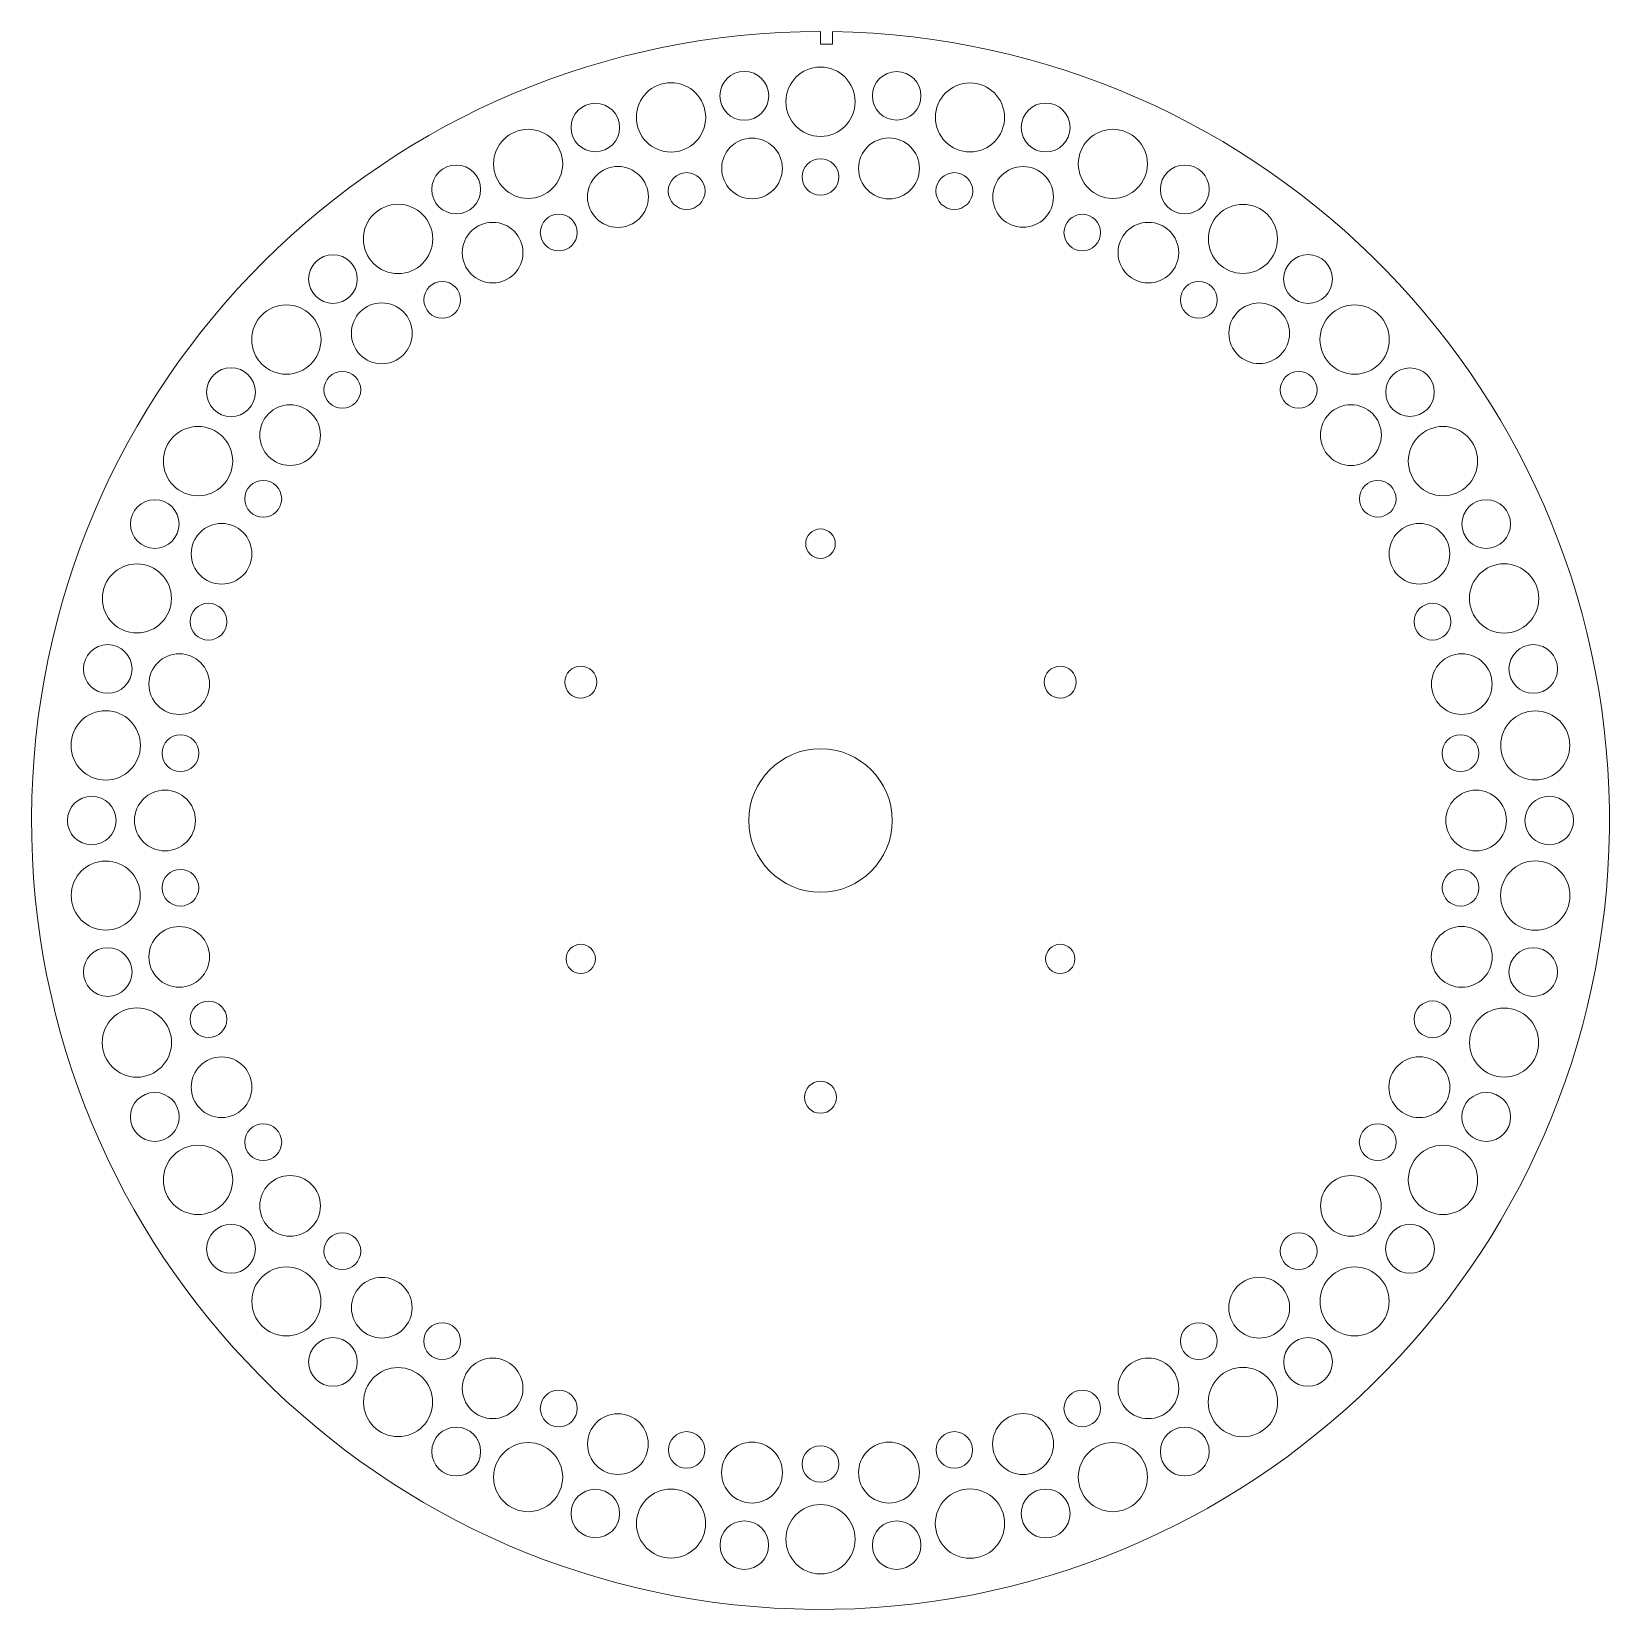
# Model space of a CAD drawing. Header units: inches. Extents: x -6.6 to 6.6, y -6.6 to 6.6.
import ezdxf

# ---------------------------------------------------------------- set-up
doc = ezdxf.new("R2010")
doc.units = ezdxf.units.IN
doc.header["$MEASUREMENT"] = 0

msp = doc.modelspace()

# ---------------------------------------------------------------- linework, layer by layer
at = {"color": 7, "linetype": 'Continuous', "lineweight": 15}
for p, q in [((0, 6.555), (0, 6.45)), ((0, 6.45), (0.1, 6.45)), ((0.1, 6.45), (0.1, 6.554))]:
    msp.add_line(p, q, dxfattribs=at)
for centre, radius in [((-0.633, 6.021), 0.203), ((0, 5.972), 0.288), ((0.633, 6.021), 0.202), ((-1.242, 5.842), 0.288), ((1.242, 5.842), 0.287), ((-1.871, 5.758), 0.202), ((1.871, 5.758), 0.203), ((-2.429, 5.456), 0.287), ((-0.569, 5.418), 0.252), ((0.569, 5.418), 0.253), ((2.429, 5.456), 0.287), ((-3.027, 5.243), 0.203), ((-1.683, 5.181), 0.253), ((-1.112, 5.23), 0.153), ((0, 5.347), 0.152), ((1.112, 5.23), 0.153), ((1.683, 5.181), 0.252), ((3.027, 5.243), 0.203), ((-3.51, 4.832), 0.288), ((3.51, 4.832), 0.287), ((-2.175, 4.885), 0.153), ((2.175, 4.885), 0.152), ((-2.724, 4.718), 0.252), ((2.724, 4.718), 0.252), ((-4.051, 4.499), 0.202), ((4.051, 4.499), 0.203), ((-3.143, 4.326), 0.152), ((3.143, 4.326), 0.153), ((-4.438, 3.996), 0.288), ((-3.645, 4.048), 0.253), ((3.645, 4.048), 0.252), ((4.438, 3.996), 0.288), ((-4.898, 3.559), 0.203), ((-3.973, 3.578), 0.153), ((3.973, 3.578), 0.153), ((4.898, 3.559), 0.202), ((-4.407, 3.202), 0.252), ((4.407, 3.202), 0.253), ((-5.172, 2.986), 0.288), ((5.172, 2.986), 0.288), ((-4.63, 2.673), 0.153), ((4.63, 2.673), 0.152), ((-5.531, 2.463), 0.202), ((5.531, 2.463), 0.202), ((-4.976, 2.216), 0.252), ((0, 2.3), 0.123), ((4.976, 2.216), 0.252), ((-5.68, 1.845), 0.287), ((5.68, 1.845), 0.288), ((-5.085, 1.652), 0.153), ((5.085, 1.652), 0.153), ((-5.922, 1.259), 0.202), ((5.922, 1.259), 0.202), ((-5.328, 1.133), 0.252), ((5.328, 1.133), 0.252), ((-1.992, 1.15), 0.133), ((1.992, 1.15), 0.133), ((-5.939, 0.624), 0.288), ((5.939, 0.624), 0.287), ((-5.318, 0.559), 0.153), ((5.318, 0.559), 0.153), ((0, 0), 0.596), ((-6.055, 0), 0.202), ((-5.447, 0), 0.253), ((5.447, 0), 0.252), ((6.055, 0), 0.202), ((-5.939, -0.624), 0.287), ((5.939, -0.624), 0.288), ((-5.318, -0.559), 0.152), ((5.318, -0.559), 0.152), ((-5.328, -1.133), 0.252), ((5.328, -1.133), 0.253), ((-1.992, -1.15), 0.122), ((1.992, -1.15), 0.122), ((-5.922, -1.259), 0.202), ((5.922, -1.259), 0.202), ((-5.68, -1.845), 0.288), ((-5.085, -1.652), 0.152), ((5.085, -1.652), 0.153), ((5.68, -1.845), 0.287), ((-4.976, -2.216), 0.252), ((4.976, -2.216), 0.253), ((0, -2.3), 0.133), ((-5.531, -2.463), 0.203), ((5.531, -2.463), 0.203), ((-4.63, -2.673), 0.153), ((4.63, -2.673), 0.153), ((-5.172, -2.986), 0.288), ((5.172, -2.986), 0.288), ((-4.407, -3.202), 0.252), ((4.407, -3.202), 0.252), ((-4.898, -3.559), 0.203), ((4.898, -3.559), 0.203), ((-3.973, -3.578), 0.153), ((3.973, -3.578), 0.153), ((-4.438, -3.996), 0.287), ((-3.645, -4.048), 0.252), ((3.645, -4.048), 0.253), ((4.438, -3.996), 0.287), ((-3.143, -4.326), 0.153), ((3.143, -4.326), 0.153), ((-4.051, -4.499), 0.202), ((4.051, -4.499), 0.202), ((-3.51, -4.832), 0.287), ((-2.724, -4.718), 0.252), ((2.724, -4.718), 0.252), ((3.51, -4.832), 0.288), ((-2.175, -4.885), 0.153), ((2.175, -4.885), 0.152), ((-1.683, -5.181), 0.252), ((1.683, -5.181), 0.253), ((-3.027, -5.243), 0.203), ((-1.112, -5.23), 0.152), ((1.112, -5.23), 0.152), ((3.027, -5.243), 0.203), ((-2.429, -5.456), 0.287), ((-0.569, -5.418), 0.253), ((0, -5.347), 0.152), ((0.569, -5.418), 0.253), ((2.429, -5.456), 0.287), ((-1.871, -5.758), 0.202), ((-1.242, -5.842), 0.287), ((1.242, -5.842), 0.288), ((1.871, -5.758), 0.203), ((0, -5.972), 0.288), ((-0.633, -6.021), 0.202), ((0.633, -6.021), 0.202)]:
    msp.add_circle(centre, radius, dxfattribs=at)
msp.add_arc((0, 0), 6.555, 90, 89.1259, dxfattribs=at)

doc.saveas('drawing.dxf')
